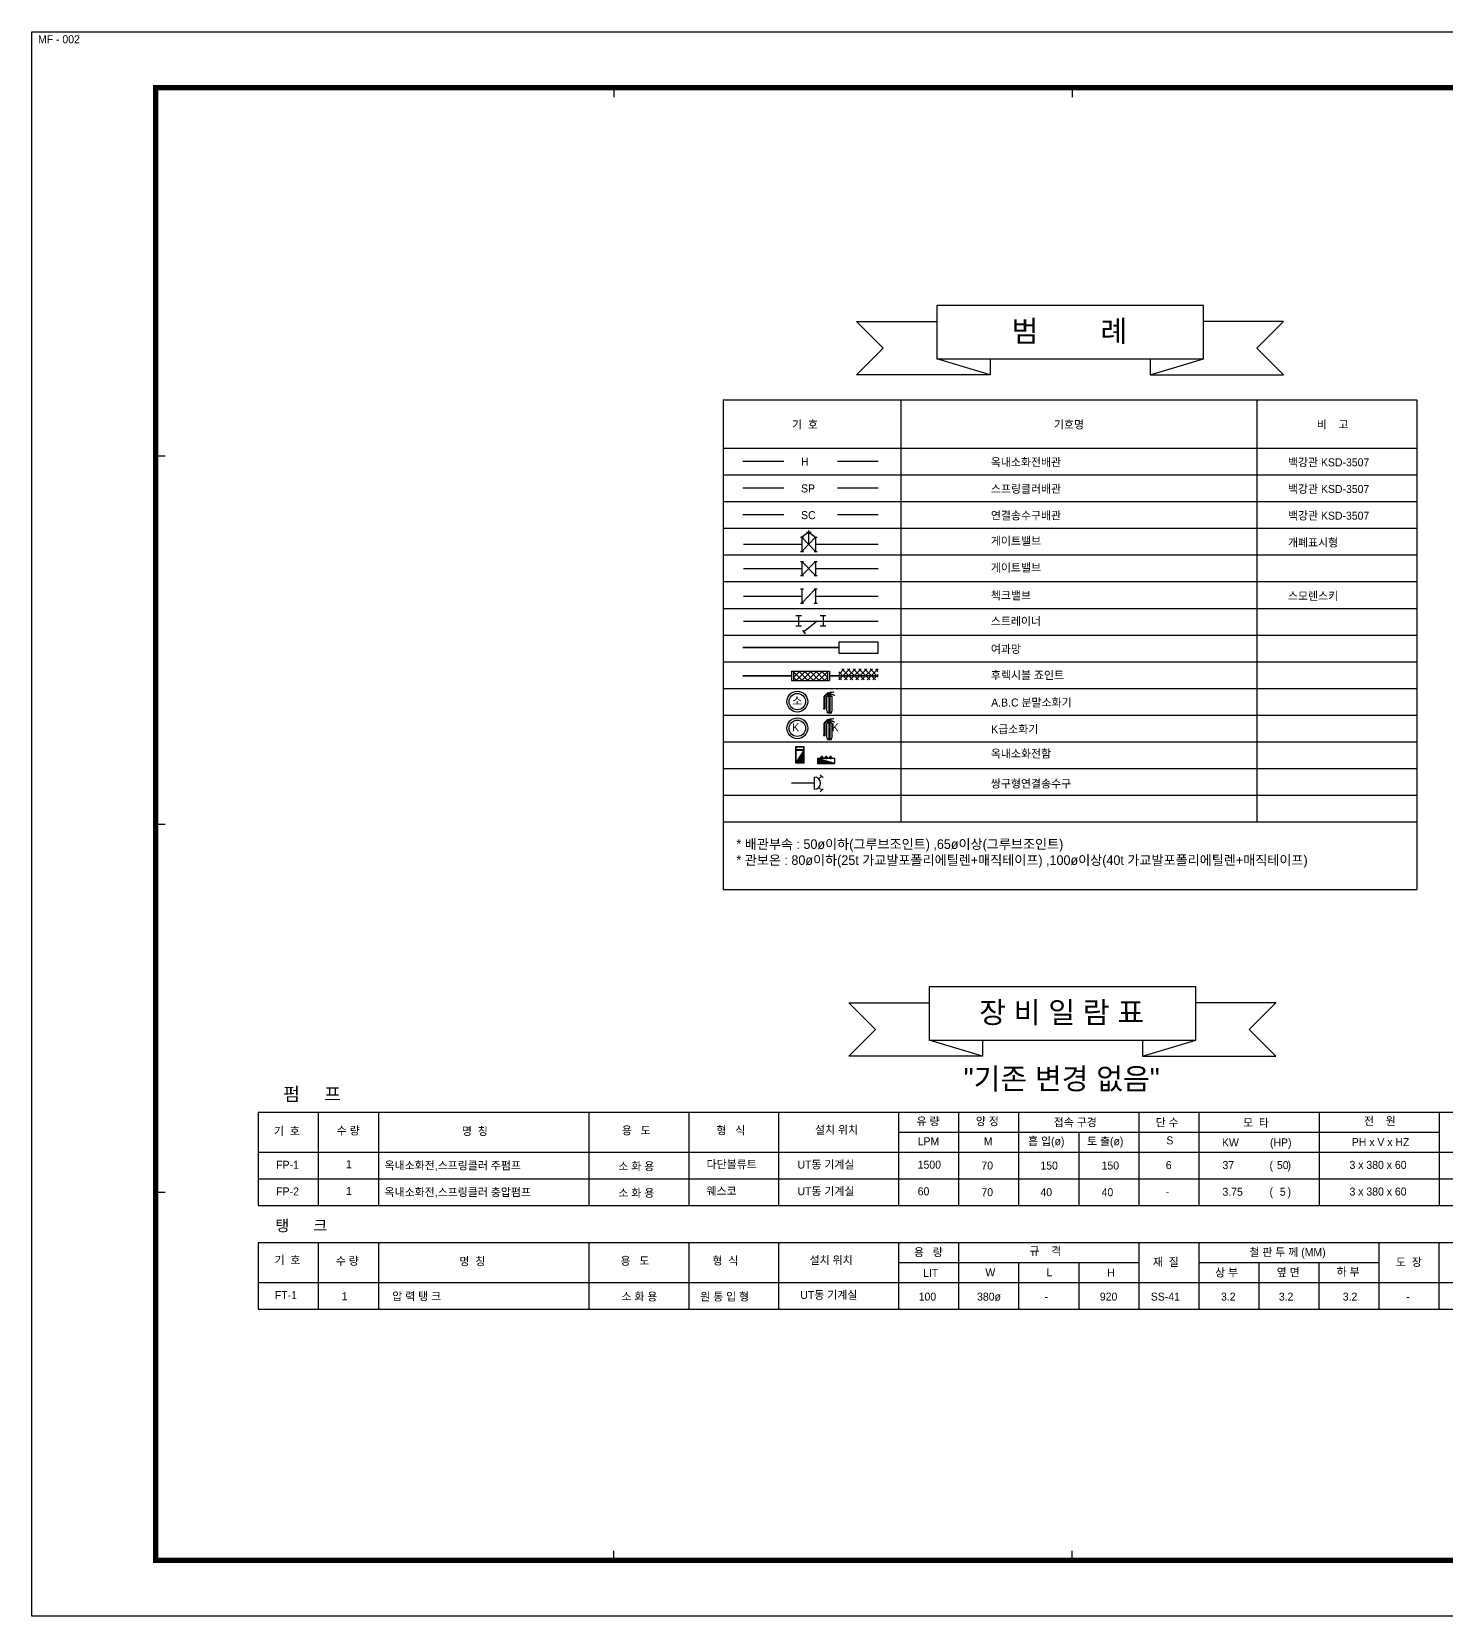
# Model space of a CAD drawing. Header units: millimetres. Extents: x 0 to 42050, y 0 to 29700.
# Drawn here: x 0 to 26512, y 0 to 29700 of the extents above; entities that cross this region are included whole.
import ezdxf
from ezdxf.enums import TextEntityAlignment as Align

# ---------------------------------------------------------------- set-up
doc = ezdxf.new("R2010")
doc.units = ezdxf.units.MM
doc.header["$LTSCALE"] = 50
for name, color, linetype in [('AX', 2, 'Continuous'), ('H', 2, 'Continuous'), ('PIPE', 3, 'Continuous'), ('R', 1, 'Continuous'), ('TEXT', 2, 'Continuous'), ('XR-SHEET-SHT', 5, 'Continuous'), ('Y', 2, 'Continuous')]:
    doc.layers.add(name, color=color, linetype=linetype)
doc.layers.add('XR-SHEET-TEMP', color=171, linetype='Continuous', plot=False)
doc.layers.add('숨김', color=1, linetype='Continuous', plot=False)
doc.styles.add('ghs', font='')
doc.styles.get('ghs').set_extended_font_data('Dotum')

# ---------------------------------------------------------------- blocks, each defined once
blk = doc.blocks.new('b-009')
at = {"layer": 'H'}
h = blk.add_hatch(dxfattribs=at)
h.set_pattern_fill('ANSI31', color=1, scale=3, angle=90, style=0)
h.set_pattern_definition([(135, (-255.6556, -518.17763), (-0.26516504, -0.26516504), [])])
h.paths.add_polyline_path([(-0.6, -7.2), (5.3, -7.2), (5.3, 1.9)])
for p, q in [((5.3, 4.2), (-0.6, 4.2)), ((-0.6, 4.2), (-0.6, 2.2)), ((5.3, 2.2), (-0.6, 2.2)), ((5.3, 1.9), (-0.6, 1.9)), ((-0.6, 1.9), (-0.6, -7.2)), ((5.3, 2.2), (5.3, 4.2)), ((5.3, -7.2), (5.3, 1.9)), ((-0.6, -7.2), (5.3, -7.2))]:
    blk.add_line(p, q, dxfattribs=at)
at = {"layer": 'H', "color": 1}
blk.add_line((5.3, 1.9), (-0.6, -7.2), dxfattribs=at)
blk.add_lwpolyline([(5.6, -7.5), (5.6, 4.5), (-0.9, 4.5), (-0.9, -7.5)], close=True, dxfattribs=at)
blk = doc.blocks.new('HH')
at = {"layer": 'H'}
blk.add_hatch(color=1, dxfattribs=at).paths.add_polyline_path([(-650, 0), (-650, -180), (0, -180)])
at = {"layer": 'H', "color": 1}
for p, q in [((0, -180), (-650, 0)), ((-549, 41), (-426, 41)), ((-487, 102), (-487, -21)), ((-386, 41), (-263, 41)), ((-325, 102), (-325, -21)), ((-224, 41), (-101, 41)), ((-162, 102), (-162, -21))]:
    blk.add_line(p, q, dxfattribs=at)
at = {"layer": 'H'}
blk.add_lwpolyline([(-650, 0), (-650, -180), (0, -180), (0, 0)], close=True, dxfattribs=at)
at = {"layer": 'H', "color": 1}
for centre in [(-487, 41), (-325, 41), (-162, 41)]:
    blk.add_circle(centre, 40.6, dxfattribs=at)
blk = doc.blocks.new('*X661')
at = {"color": 0}
for p, q in [((175.48, 290.38), (177.16, 292.07)), ((175.51, 288.65), (178.93, 292.07)), ((179.81, 288.65), (176.39, 292.07)), ((177.28, 288.65), (180.7, 292.07)), ((181.57, 288.65), (178.16, 292.07)), ((179.05, 288.65), (182.47, 292.07)), ((183.34, 288.65), (179.93, 292.07)), ((180.82, 288.65), (184.23, 292.07)), ((185.11, 288.65), (181.69, 292.07)), ((182.59, 288.65), (186, 292.07)), ((186.88, 288.65), (183.46, 292.07)), ((184.35, 288.65), (187.77, 292.07)), ((187.8, 289.5), (185.23, 292.07)), ((187.8, 291.27), (187, 292.07)), ((178.04, 288.65), (175.48, 291.21)), ((176.27, 288.65), (175.48, 289.44)), ((186.12, 288.65), (187.8, 290.33))]:
    blk.add_line(p, q, dxfattribs=at)
blk = doc.blocks.new('b-018')
at = {"layer": 'H'}
for p, q in [((-2.75, 5.66), (-3.81, 4.6)), ((-3.81, 0.36), (-2.75, -0.71)), ((-2.22, 4.07), (-3.28, 5.13)), ((-2.22, 0.89), (-3.28, -0.17)), ((-0.63, 4.73), (-0.63, 0.23))]:
    blk.add_line(p, q, dxfattribs=at)
blk.add_arc((-0.63, 2.48), 2.25, 90, 270, dxfattribs=at)
blk = doc.blocks.new('XR-SHEET')
at = {"layer": 'XR-SHEET-SHT', "color": 5}
blk.add_lwpolyline([(0, 594), (841, 594), (841, 0), (0, 0)], close=True, dxfattribs=at)
at = {"layer": 'XR-SHEET-SHT', "color": 5, "const_width": 2}
blk.add_lwpolyline([(46.5, 573), (819.5, 573), (819.5, 21), (46.5, 21)], close=True, dxfattribs=at)
at = {"layer": 'XR-SHEET-TEMP'}
for p, q in [((218.25, 573), (218.25, 569.5)), ((390, 573), (390, 569.5)), ((46.5, 435), (50, 435)), ((46.5, 297), (50, 297)), ((46.5, 159), (50, 159)), ((218.25, 21), (218.25, 24.5)), ((390, 21), (390, 24.5))]:
    blk.add_line(p, q, dxfattribs=at)

msp = doc.modelspace()

# ---------------------------------------------------------------- linework, layer by layer
at = {"layer": 'AX', "linetype": 'Continuous'}
for p, q in [((14854, 17022), (14854, 17241)), ((14872, 17006), (14872, 17241)), ((14900, 17279), (14940, 17279)), ((14919, 17272), (14900, 17272)), ((14901, 16974), (14901, 17240)), ((14902, 17275), (14937, 17275)), ((14919, 17282), (14903, 17282)), ((14907, 17246), (14993, 17246)), ((14911, 17304), (14962, 17318)), ((14911, 17298), (14911, 17303)), ((14919, 17289), (14911, 17297)), ((14916, 17299), (14944, 17299)), ((14919, 17282), (14919, 17289)), ((14919, 17279), (14919, 17275)), ((14919, 17246), (14919, 17272)), ((14919, 17264), (14925, 17264)), ((14925, 17264), (14925, 17249)), ((14925, 17249), (14945, 17249)), ((14934, 17261), (14962, 17261)), ((14934, 17249), (14934, 17261)), ((14935, 17246), (14935, 17233)), ((14935, 17233), (14937, 17233)), ((14942, 17267), (14937, 17264)), ((14937, 17246), (14937, 16966)), ((14944, 17293), (14938, 17293)), ((14939, 17246), (14939, 16968)), ((14944, 17287), (14940, 17287)), ((14940, 17276), (14940, 17279)), ((14940, 17279), (14952, 17279)), ((14942, 17274), (14940, 17274)), ((14944, 17279), (14944, 17302)), ((14944, 17272), (14944, 17269)), ((14945, 17249), (14945, 17248)), ((14945, 17248), (14951, 17248)), ((14970, 17249), (14951, 17249)), ((14951, 17249), (14951, 17248)), ((14952, 17274), (14952, 17302)), ((14952, 17299), (14971, 17299)), ((14958, 17293), (14952, 17294)), ((14952, 17283), (14954, 17283)), ((14952, 17281), (14960, 17279)), ((14952, 17274), (14952, 17269)), ((14954, 17283), (14959, 17283)), ((14954, 17267), (14959, 17264)), ((14957, 17246), (14957, 16968)), ((14962, 17293), (14958, 17293)), ((14959, 17267), (14958, 17265)), ((14959, 17283), (14960, 17285)), ((14962, 17269), (14959, 17267)), ((14959, 17246), (14959, 16966)), ((14961, 17233), (14959, 17233)), ((14960, 17285), (14961, 17287)), ((14960, 17279), (14964, 17278)), ((14961, 17287), (14962, 17288)), ((14961, 17246), (14961, 17233)), ((14962, 17318), (15027, 17325)), ((14970, 17290), (14962, 17293)), ((14962, 17288), (14965, 17288)), ((14966, 17271), (14962, 17269)), ((14962, 17249), (14962, 17261)), ((14964, 17278), (14967, 17275)), ((14965, 17288), (14966, 17287)), ((14966, 17287), (14967, 17286)), ((14967, 17276), (14966, 17276)), ((14966, 17276), (14967, 17272)), ((14966, 17271), (14966, 17271)), ((14967, 17286), (14968, 17284)), ((14968, 17282), (14967, 17281)), ((14967, 17280), (14968, 17279)), ((14967, 17280), (14967, 17280)), ((14968, 17277), (14967, 17276)), ((14997, 17273), (14967, 17276)), ((14967, 17275), (14969, 17270)), ((14967, 17272), (14967, 17272)), ((14968, 17284), (14968, 17282)), ((14968, 17279), (14968, 17278)), ((14969, 17270), (14970, 17266)), ((14971, 17308), (14970, 17290)), ((14970, 17290), (14971, 17286)), ((14970, 17266), (14970, 17264)), ((14977, 17264), (14970, 17264)), ((14970, 17264), (14970, 17249)), ((15034, 17319), (14971, 17308)), ((14971, 17286), (15000, 17282)), ((14977, 17246), (14977, 17264)), ((15014, 17269), (14997, 17273)), ((14999, 16974), (14999, 17240)), ((15000, 17282), (15027, 17273)), ((15039, 17260), (15014, 17269)), ((15027, 17325), (15034, 17319)), ((15027, 17273), (15038, 17267)), ((15038, 17267), (15039, 17260)), ((14837, 17016), (14837, 17012)), ((14843, 17022), (14872, 17022)), ((14843, 17006), (14872, 17006)), ((14872, 17082), (14854, 17082)), ((14859, 17082), (14859, 17049)), ((14866, 17059), (14859, 17059)), ((14859, 17022), (14859, 17041)), ((14866, 17082), (14866, 17049)), ((14866, 17022), (14866, 17041)), ((14912, 16936), (14912, 16959)), ((14912, 16936), (14988, 16936)), ((14959, 16966), (14937, 16966)), ((14957, 16968), (14939, 16968)), ((14988, 16936), (14988, 16959)), ((14854, 16522), (14854, 16741)), ((14872, 16506), (14872, 16741)), ((14900, 16779), (14940, 16779)), ((14919, 16772), (14900, 16772)), ((14901, 16474), (14901, 16740)), ((14902, 16775), (14937, 16775)), ((14919, 16782), (14903, 16782)), ((14907, 16746), (14993, 16746)), ((14911, 16804), (14962, 16818)), ((14911, 16798), (14911, 16803)), ((14919, 16789), (14911, 16797)), ((14916, 16799), (14944, 16799)), ((14919, 16782), (14919, 16789)), ((14919, 16779), (14919, 16775)), ((14919, 16746), (14919, 16772)), ((14919, 16764), (14925, 16764)), ((14925, 16764), (14925, 16749)), ((14925, 16749), (14945, 16749)), ((14934, 16761), (14962, 16761)), ((14934, 16749), (14934, 16761)), ((14935, 16746), (14935, 16733)), ((14935, 16733), (14937, 16733)), ((14942, 16767), (14937, 16764)), ((14937, 16746), (14937, 16466)), ((14944, 16793), (14938, 16793)), ((14939, 16746), (14939, 16468)), ((14944, 16787), (14940, 16787)), ((14940, 16776), (14940, 16779)), ((14940, 16779), (14952, 16779)), ((14942, 16774), (14940, 16774)), ((14944, 16779), (14944, 16802)), ((14944, 16772), (14944, 16769)), ((14945, 16749), (14945, 16748)), ((14945, 16748), (14951, 16748)), ((14970, 16749), (14951, 16749)), ((14951, 16749), (14951, 16748)), ((14952, 16774), (14952, 16802)), ((14952, 16799), (14971, 16799)), ((14958, 16793), (14952, 16794)), ((14952, 16783), (14954, 16783)), ((14952, 16781), (14960, 16779)), ((14952, 16774), (14952, 16769)), ((14954, 16783), (14959, 16783)), ((14954, 16767), (14959, 16764)), ((14957, 16746), (14957, 16468)), ((14962, 16793), (14958, 16793)), ((14959, 16767), (14958, 16765)), ((14959, 16783), (14960, 16785)), ((14962, 16769), (14959, 16767)), ((14959, 16746), (14959, 16466)), ((14961, 16733), (14959, 16733)), ((14960, 16785), (14961, 16787)), ((14960, 16779), (14964, 16778)), ((14961, 16787), (14962, 16788)), ((14961, 16746), (14961, 16733)), ((14962, 16818), (15027, 16825)), ((14970, 16790), (14962, 16793)), ((14962, 16788), (14965, 16788)), ((14966, 16771), (14962, 16769)), ((14962, 16749), (14962, 16761)), ((14964, 16778), (14967, 16775)), ((14965, 16788), (14966, 16787)), ((14966, 16787), (14967, 16786)), ((14967, 16776), (14966, 16776)), ((14966, 16776), (14967, 16772)), ((14966, 16771), (14966, 16771)), ((14967, 16786), (14968, 16784)), ((14968, 16782), (14967, 16781)), ((14967, 16780), (14968, 16779)), ((14967, 16780), (14967, 16780)), ((14968, 16777), (14967, 16776)), ((14997, 16773), (14967, 16776)), ((14967, 16775), (14969, 16770)), ((14967, 16772), (14967, 16772)), ((14968, 16784), (14968, 16782)), ((14968, 16779), (14968, 16778)), ((14969, 16770), (14970, 16766)), ((14971, 16808), (14970, 16790)), ((14970, 16790), (14971, 16786)), ((14970, 16766), (14970, 16764)), ((14977, 16764), (14970, 16764)), ((14970, 16764), (14970, 16749)), ((15034, 16819), (14971, 16808)), ((14971, 16786), (15000, 16782)), ((14977, 16746), (14977, 16764)), ((15014, 16769), (14997, 16773)), ((14999, 16474), (14999, 16740)), ((15000, 16782), (15027, 16773)), ((15039, 16760), (15014, 16769)), ((15027, 16825), (15034, 16819)), ((15027, 16773), (15038, 16767)), ((15038, 16767), (15039, 16760)), ((14837, 16516), (14837, 16512)), ((14843, 16522), (14872, 16522)), ((14843, 16506), (14872, 16506)), ((14872, 16582), (14854, 16582)), ((14859, 16582), (14859, 16549)), ((14866, 16559), (14859, 16559)), ((14859, 16522), (14859, 16541)), ((14866, 16582), (14866, 16549)), ((14866, 16522), (14866, 16541)), ((14912, 16436), (14912, 16459)), ((14912, 16436), (14988, 16436)), ((14959, 16466), (14937, 16466)), ((14957, 16468), (14939, 16468)), ((14988, 16436), (14988, 16459))]:
    msp.add_line(p, q, dxfattribs=at)
for centre, radius in [((14914, 17299), 2), ((14938, 17290), 1.59), ((14939, 17275), 1.63), ((14914, 16799), 2), ((14938, 16790), 1.59), ((14939, 16775), 1.63)]:
    msp.add_circle(centre, radius, dxfattribs=at)
for centre, radius, start, end in [((14860, 17241), 5.88, 123.2113, 180), ((14858, 17243), 2.94, 66.8819, 123.2113), ((14902, 17239), 42.7, 87.547, 170.6765), ((14863, 17254), 8.96, 246.8819, 293.7454), ((14900, 17240), 39.1, 89.5362, 171.5246), ((14901, 17239), 35.5, 87.8529, 169.7219), ((14868, 17243), 2.94, 58.6804, 113.7454), ((14899, 17240), 31.7, 88.3042, 169.3927), ((14866, 17241), 5.88, 7.8283, 58.6804), ((14907, 17240), 5.88, 90, 180), ((14912, 17303), 0.882, 106.1495, 180), ((14912, 17298), 0.882, 180, 224.4817), ((14918, 17289), 0.882, 0, 44.4817), ((14937, 17261), 3.07, 92.429, 180.3981), ((14939, 17292), 1.09, 120.1957, 202.8966), ((14940, 17289), 2.31, 184.686, 257.8536), ((14942, 17272), 1.47, 0, 90), ((14942, 17269), 1.69, 265.6144, 355.6396), ((14953, 17269), 1.69, 184.3604, 274.3856), ((14959, 17261), 2.94, 0, 83.5999), ((14966, 17272), 0.588, 290.4973, 343.2933), ((14969, 17281), 1.47, 164.7325, 206.5785), ((14966, 17272), 0.588, 343.2933, 6.0569), ((14967, 17278), 0.882, 318.3511, 14.0426), ((14993, 17240), 5.88, 0, 90), ((14843, 17016), 5.88, 90, 180), ((14843, 17012), 5.88, 180, 270), ((14844, 17013), 1.44, 121.3156, 145.7513), ((14844, 17014), 0.746, 180, 214.2487), ((14844, 17014), 0.746, 145.7513, 180), ((14844, 17014), 1.44, 214.2487, 238.6844), ((14845, 17012), 3.2, 90, 104.1441), ((14845, 17013), 2.18, 104.1441, 121.3156), ((14845, 17015), 2.18, 238.6844, 255.8559), ((14845, 17016), 3.2, 255.8559, 270), ((14845, 17012), 3.2, 75.8559, 90), ((14845, 17016), 3.2, 270, 284.1441), ((14846, 17013), 1.44, 34.2487, 58.6844), ((14845, 17013), 2.18, 58.6844, 75.8559), ((14845, 17015), 2.18, 284.1441, 301.3156), ((14846, 17014), 1.44, 301.3156, 325.7513), ((14846, 17014), 0.746, 325.7513, 0), ((14846, 17014), 0.746, 0, 34.2487), ((14863, 17049), 3.7, 174.5083, 5.4917), ((14863, 17041), 3.7, 354.5083, 185.4917), ((14950, 16999), 55, 206.9047, 333.0953), ((14860, 16741), 5.88, 123.2113, 180), ((14858, 16743), 2.94, 66.8819, 123.2113), ((14902, 16739), 42.7, 87.547, 170.6765), ((14863, 16754), 8.96, 246.8819, 293.7454), ((14900, 16740), 39.1, 89.5362, 171.5246), ((14901, 16739), 35.5, 87.8529, 169.7219), ((14868, 16743), 2.94, 58.6804, 113.7454), ((14899, 16740), 31.7, 88.3042, 169.3927), ((14866, 16741), 5.88, 7.8283, 58.6804), ((14907, 16740), 5.88, 90, 180), ((14912, 16803), 0.882, 106.1495, 180), ((14912, 16798), 0.882, 180, 224.4817), ((14918, 16789), 0.882, 0, 44.4817), ((14937, 16761), 3.07, 92.429, 180.3981), ((14939, 16792), 1.09, 120.1957, 202.8966), ((14940, 16789), 2.31, 184.686, 257.8536), ((14942, 16772), 1.47, 0, 90), ((14942, 16769), 1.69, 265.6144, 355.6396), ((14953, 16769), 1.69, 184.3604, 274.3856), ((14959, 16761), 2.94, 0, 83.5999), ((14966, 16772), 0.588, 290.4973, 343.2933), ((14969, 16781), 1.47, 164.7325, 206.5785), ((14966, 16772), 0.588, 343.2933, 6.0569), ((14967, 16778), 0.882, 318.3511, 14.0426), ((14993, 16740), 5.88, 0, 90), ((14843, 16516), 5.88, 90, 180), ((14843, 16512), 5.88, 180, 270), ((14844, 16513), 1.44, 121.3156, 145.7513), ((14844, 16514), 0.746, 180, 214.2487), ((14844, 16514), 0.746, 145.7513, 180), ((14844, 16514), 1.44, 214.2487, 238.6844), ((14845, 16512), 3.2, 90, 104.1441), ((14845, 16513), 2.18, 104.1441, 121.3156), ((14845, 16515), 2.18, 238.6844, 255.8559), ((14845, 16516), 3.2, 255.8559, 270), ((14845, 16512), 3.2, 75.8559, 90), ((14845, 16516), 3.2, 270, 284.1441), ((14846, 16513), 1.44, 34.2487, 58.6844), ((14845, 16513), 2.18, 58.6844, 75.8559), ((14845, 16515), 2.18, 284.1441, 301.3156), ((14846, 16514), 1.44, 301.3156, 325.7513), ((14846, 16514), 0.746, 325.7513, 0), ((14846, 16514), 0.746, 0, 34.2487), ((14863, 16549), 3.7, 174.5083, 5.4917), ((14863, 16541), 3.7, 354.5083, 185.4917), ((14950, 16499), 55, 206.9047, 333.0953)]:
    msp.add_arc(centre, radius, start, end, dxfattribs=at)
at = {"layer": 'PIPE'}
for p, q in [((13330, 21652), (14098, 21652)), ((15099, 21652), (15867, 21652)), ((13330, 21152), (14098, 21152)), ((15099, 21152), (15867, 21152)), ((13330, 20652), (14098, 20652)), ((15099, 20652), (15867, 20652)), ((13339, 20094), (14436, 20094)), ((14692, 20094), (15867, 20094)), ((13339, 19639), (14436, 19639)), ((14692, 19639), (15867, 19639)), ((13339, 19122), (14436, 19122)), ((14692, 19122), (15867, 19122)), ((13339, 18653), (14374, 18653)), ((14374, 18653), (15867, 18653)), ((15128, 18157), (13330, 18157)), ((15128, 18153), (13330, 18153)), ((15128, 18149), (13330, 18149)), ((13330, 17632), (14238, 17632)), ((13330, 17628), (14238, 17628)), ((13330, 17624), (14238, 17624)), ((14953, 17632), (15867, 17632)), ((14953, 17628), (15867, 17628)), ((14953, 17624), (15867, 17624)), ((14674, 15615), (14243, 15615))]:
    msp.add_line(p, q, dxfattribs=at)
at = {"layer": 'R'}
for centre in [(14349, 17144), (14349, 16644)]:
    msp.add_circle(centre, 195, dxfattribs=at)
at = {"layer": 'TEXT', "color": 3}
for p, q in [((17961, 23266), (16961, 23566)), ((20961, 23266), (21961, 23566)), ((12961, 22803), (25961, 22803)), ((12961, 22803), (12961, 13620)), ((25961, 22803), (25961, 13620)), ((12961, 21892), (25961, 21892)), ((12961, 14892), (25961, 14892)), ((12961, 13620), (25961, 13620)), ((17817, 10499, -6486), (16817, 10799, -6486)), ((20817, 10499, -6486), (21817, 10799, -6486)), ((4247, 9450), (4247, 7700)), ((4247, 9450), (34805, 9450)), ((4247, 8700), (34805, 8700)), ((4247, 7700), (34805, 7700)), ((4247, 7007), (4247, 5757)), ((4247, 7007), (34805, 7007)), ((4247, 6257), (34805, 6257)), ((4247, 5757), (34805, 5757))]:
    msp.add_line(p, q, dxfattribs=at)
msp.add_lwpolyline([(16961, 24566), (16961, 23566), (21961, 23566), (21961, 24566)], close=True, dxfattribs=at)
for points in [[(17961, 23566), (17961, 23266), (15461, 23266), (15961, 23766), (15461, 24266), (16961, 24266)], [(20961, 23566), (20961, 23266), (23461, 23266), (22961, 23766), (23461, 24266), (21961, 24266)]]:
    msp.add_lwpolyline(points, dxfattribs=at)
at = {"layer": 'TEXT', "color": 3, "elevation": -6486}
msp.add_lwpolyline([(16817, 11799), (16817, 10799), (21817, 10799), (21817, 11799)], close=True, dxfattribs=at)
for points in [[(17817, 10799), (17817, 10499), (15317, 10499), (15817, 10999), (15317, 11499), (16817, 11499)], [(20817, 10799), (20817, 10499), (23317, 10499), (22817, 10999), (23317, 11499), (21817, 11499)]]:
    msp.add_lwpolyline(points, dxfattribs=at)
at = {"layer": 'Y'}
for p, q in [((16292, 22803), (16292, 14892)), ((22961, 22803), (22961, 14892)), ((12961, 21392), (25961, 21392)), ((12961, 20892), (25961, 20892)), ((12961, 20392), (25961, 20392)), ((14407, 20227), (14465, 20227)), ((14564, 20317), (14436, 20227)), ((14436, 19960), (14692, 20227)), ((14436, 20227), (14692, 19960)), ((14436, 20227), (14436, 19960)), ((14519, 20317), (14609, 20317)), ((14564, 20094), (14564, 20350)), ((14564, 20317), (14692, 20227)), ((14662, 20227), (14721, 20227)), ((14692, 20227), (14692, 19960)), ((14407, 19960), (14465, 19960)), ((14662, 19960), (14721, 19960)), ((12961, 19892), (25961, 19892)), ((14407, 19772), (14465, 19772)), ((14436, 19505), (14692, 19772)), ((14436, 19772), (14692, 19505)), ((14436, 19772), (14436, 19505)), ((14662, 19772), (14721, 19772)), ((14692, 19772), (14692, 19505)), ((12961, 19392), (25961, 19392)), ((14407, 19505), (14465, 19505)), ((14662, 19505), (14721, 19505)), ((14407, 19256), (14465, 19256)), ((14436, 18989), (14692, 19256)), ((14436, 19256), (14436, 18989)), ((14662, 19256), (14721, 19256)), ((14692, 19256), (14692, 18989)), ((12961, 18892), (25961, 18892)), ((14322, 18759), (14427, 18759)), ((14374, 18759), (14374, 18566)), ((14407, 18989), (14465, 18989)), ((14662, 18989), (14721, 18989)), ((14778, 18759), (14883, 18759)), ((14831, 18759), (14831, 18566)), ((14322, 18566), (14427, 18566)), ((14446, 18480), (14498, 18417)), ((14720, 18653), (14472, 18449)), ((14778, 18566), (14883, 18566)), ((12961, 18392), (25961, 18392)), ((15867, 18255), (15128, 18255)), ((15128, 18255), (15128, 18050)), ((15867, 18050), (15867, 18255)), ((12961, 17892), (25961, 17892)), ((15128, 18050), (15867, 18050)), ((14238, 17713), (14953, 17713)), ((14238, 17713), (14238, 17542)), ((14238, 17542), (14953, 17542)), ((14279, 17713), (14279, 17542)), ((14279, 17704), (14288, 17713)), ((14279, 17598), (14394, 17713)), ((14441, 17542), (14279, 17704)), ((14335, 17542), (14279, 17598)), ((14329, 17542), (14501, 17713)), ((14547, 17542), (14376, 17713)), ((14435, 17542), (14607, 17713)), ((14653, 17542), (14482, 17713)), ((14541, 17542), (14713, 17713)), ((14759, 17542), (14588, 17713)), ((14647, 17542), (14819, 17713)), ((14865, 17542), (14694, 17713)), ((14753, 17542), (14913, 17701)), ((14913, 17601), (14800, 17713)), ((14860, 17542), (14913, 17595)), ((14913, 17707), (14906, 17713)), ((14913, 17713), (14913, 17542)), ((14953, 17713), (14953, 17542)), ((12961, 17392), (25961, 17392)), ((12961, 16892), (25961, 16892)), ((12961, 16392), (25961, 16392)), ((12961, 15892), (25961, 15892)), ((12961, 15392), (25961, 15392)), ((5372, 9450), (5372, 7700)), ((6497, 9450), (6497, 7700)), ((10441, 9450), (10441, 7700)), ((12316, 9450), (12316, 7700)), ((13997, 9450), (13997, 7700)), ((16247, 9450), (16247, 7700)), ((17372, 9450), (17372, 7700)), ((18497, 9450), (18497, 7700)), ((20747, 9450), (20747, 7700)), ((21872, 9450), (21872, 7700)), ((24128, 9450, 0), (24128, 7700, 0)), ((26378, 9450, 0), (26378, 7700, 0)), ((16247, 9075), (26378, 9075, 0)), ((19622, 9075), (19622, 7700)), ((4247, 8200), (34805, 8200)), ((5372, 7007), (5372, 5757)), ((6497, 7007), (6497, 5757)), ((10441, 7007), (10441, 5757)), ((12316, 7007), (12316, 5757)), ((13997, 7007), (13997, 5757)), ((16247, 7007), (16247, 5757)), ((17372, 7007), (17372, 5757)), ((20747, 7007), (20747, 5757)), ((21872, 7007), (21872, 5757)), ((25247, 7007), (25247, 5757)), ((26372, 7007), (26372, 5757)), ((16247, 6632), (20747, 6632)), ((18497, 6632), (18497, 5757)), ((19622, 6632), (19622, 5757)), ((21872, 6632), (25247, 6632)), ((22997, 6632), (22997, 5757)), ((24122, 6632), (24122, 5757))]:
    msp.add_line(p, q, dxfattribs=at)
for centre in [(14349, 17144), (14349, 16644)]:
    msp.add_circle(centre, 154, dxfattribs=at)

# ---------------------------------------------------------------- block references
at = {"xscale": 50, "yscale": 50, "zscale": 50}
msp.add_blockref('XR-SHEET', (0, 0), dxfattribs=at)
at = {"layer": 'H', "linetype": 'Continuous', "xscale": 0.5, "yscale": 0.5, "zscale": 0.5}
msp.add_blockref('HH', (15052, 16076), dxfattribs=at)
at = {"layer": 'PIPE', "xscale": 25, "yscale": 25, "zscale": 25}
msp.add_blockref('b-009', (14338, 16183), dxfattribs=at)
at = {"layer": 'PIPE', "xscale": 50, "yscale": 50, "zscale": 50, "rotation": 180}
msp.add_blockref('b-018', (14642, 15739), dxfattribs=at)
at = {"layer": 'Y', "xscale": 60, "yscale": 60, "zscale": 60}
msp.add_blockref('*X661', (4599, 231), dxfattribs=at)

# ---------------------------------------------------------------- texts
at = {"layer": 'TEXT', "style": 'ghs'}
for s, p in [('범        례', (19448, 23887)), ('장 비 일 람 표', (19304, 11120, -6486)), ('"기존 변경 없음"', (19304, 9876, -6486))]:
    msp.add_text(s, height=400, dxfattribs=at).set_placement(p, align=Align.CENTER)
for s, p in [('H', (14419, 21564)), ('옥내소화전배관', (17976, 21557)), ('SP', (14419, 21064)), ('스프링클러배관', (17976, 21057)), ('SC', (14419, 20564)), ('연결송수구배관', (17976, 20557)), ('옥내소화전함', (17976, 16093))]:
    msp.add_text(s, height=150, dxfattribs=at).set_placement(p)
at = {"layer": 'TEXT', "linetype": 'Continuous', "style": 'ghs'}
for s, p in [('옥내소화전,스프링클러 주펌프', (6613, 8375)), ('옥내소화전,스프링클러 충압펌프', (6613, 7875))]:
    msp.add_text(s, height=150, dxfattribs=at).set_placement(p)
at = {"layer": 'Y', "style": 'ghs'}
for s, height, p in [('기  호', 150, (14250, 22261)), ('기호명', 150, (19158, 22261)), ('백강관 KSD-3507', 150, (23544, 21554)), ('백강관 KSD-3507', 150, (23544, 21054)), ('백강관 KSD-3507', 150, (23544, 20554)), ('게이트밸브', 150, (17976, 20080)), ('개폐표시형', 150, (23544, 20049)), ('게이트밸브', 150, (17976, 19580)), ('첵크밸브', 150, (17976, 19059)), ('스모렌스키', 150, (23544, 19049)), ('스트레이너', 150, (17976, 18576)), ('여과망', 150, (17976, 18054)), ('후렉시볼 죠인트', 150, (17976, 17564)), ('소', 150, (14252, 17085)), ('A.B.C 분말소화기', 150, (17983, 17052)), ('K', 150, (14252, 16585)), ('K', 150, (14995, 16585)), ('K급소화기', 150, (17983, 16552)), ('쌍구형연결송수구', 150, (17976, 15531)), ('* 배관부속 : 50ø이하(그루브조인트) ,65ø이상(그루브조인트)', 180, (13207, 14383)), ('* 관보온 : 80ø이하(25t 가교발포폴리에틸렌+매직테이프) ,100ø이상(40t 가교발포폴리에틸렌+매직테이프)', 180, (13207, 14083)), ('펌     프', 250, (4713, 9662)), ('설치 위치', 150, (14680, 9043)), ('유 량', 150, (16584, 9203)), ('양 정', 150, (17695, 9205)), ('접속 구경', 150, (19154, 9184)), ('단 수', 150, (21065, 9181)), ('모  타', 150, (22703, 9175)), ('전    원', 150, (24969, 9209, 0)), ('기  호', 150, (4539, 9020)), ('수 량', 150, (5716, 9028)), ('명  칭', 150, (8063, 9019)), ('용   도', 150, (11060, 9031)), ('형   식', 150, (12833, 9034)), ('LPM', 150, (16605, 8828)), ('M', 150, (17844, 8830)), ('흡 입(ø)', 150, (18674, 8829)), ('토 출(ø)', 150, (19779, 8829)), ('S', 150, (21266, 8845)), ('KW', 150, (22308, 8806)), ('(HP)', 150, (23208, 8806)), ('PH x V x HZ', 150, (24741, 8813, 0)), ('FP-1', 150, (4583, 8388)), ('1', 150, (5890, 8399)), ('소 화 용', 150, (10995, 8360)), ('다단볼류트', 150, (12648, 8395)), ('UT동 기계실', 150, (14352, 8392)), ('1500', 150, (16605, 8390)), ('70', 150, (17799, 8374)), ('150', 150, (18905, 8374)), ('150', 150, (20052, 8374)), ('6', 150, (21255, 8382)), ('37', 150, (22317, 8382)), ('(     )', 150, (23199, 8382)), ('3 x 380 x 60', 150, (24698, 8386, 0)), ('FP-2', 150, (4583, 7888)), ('1', 150, (5890, 7899)), ('소 화 용', 150, (10995, 7860)), ('웨스코', 150, (12648, 7895)), ('UT동 기계실', 150, (14352, 7892)), ('60', 150, (16605, 7890)), ('70', 150, (17799, 7874)), ('40', 150, (18905, 7874)), ('40', 150, (20052, 7874)), ('3.75', 150, (22317, 7882)), ('(     )', 150, (23199, 7882)), ('3 x 380 x 60', 150, (24698, 7886, 0)), ('-', 150, (21255, 7882)), ('탱      크', 208.3, (4564, 7219)), ('용   량', 150, (16535, 6749)), ('규    격', 150, (18700, 6772)), ('철 판 두 께 (MM)', 150, (22822, 6750)), ('기  호', 150, (4551, 6603)), ('수 량', 150, (5699, 6585)), ('명  칭', 150, (8015, 6578)), ('용   도', 150, (11035, 6587)), ('형  식', 150, (12759, 6591)), ('설치 위치', 150, (14578, 6600)), ('재  질', 150, (21012, 6564)), ('상 부', 150, (22179, 6368)), ('옆 면', 150, (23333, 6373)), ('하 부', 150, (24457, 6383)), ('도  장', 150, (25566, 6565)), ('LIT', 150, (16706, 6361)), ('W', 150, (17874, 6371)), ('L', 150, (19017, 6375)), ('H', 150, (20158, 6363)), ('FT-1', 150, (4558, 5945)), ('1', 150, (5810, 5924)), ('압 력 탱 크', 150, (6757, 5924)), ('소 화 용', 150, (11052, 5917)), ('원 통 입 형', 150, (12529, 5917)), ('UT동 기계실', 150, (14405, 5948)), ('100', 150, (16624, 5917)), ('380ø', 150, (17718, 5917)), ('-', 150, (18983, 5917)), ('920', 150, (20019, 5917)), ('SS-41', 150, (20974, 5917)), ('3.2', 150, (22290, 5917)), ('3.2', 150, (23374, 5917)), ('3.2', 150, (24572, 5917)), ('-', 150, (25762, 5917))]:
    msp.add_text(s, height=height, dxfattribs=at).set_placement(p)
at = {"layer": 'Y', "linetype": 'Continuous', "style": 'ghs'}
msp.add_text('비    고', height=150, dxfattribs=at).set_placement((24084, 22261))
at = {"layer": 'Y', "style": 'ghs'}
for s, p in [('50', (23447, 8382)), ('5', (23447, 7882))]:
    msp.add_text(s, height=150, dxfattribs=at).set_placement(p, align=Align.CENTER)
at = {"layer": '숨김', "style": 'ghs'}
msp.add_text('MF - 002', height=150, dxfattribs=at).set_placement((118, 29483))

doc.saveas('drawing.dxf')
